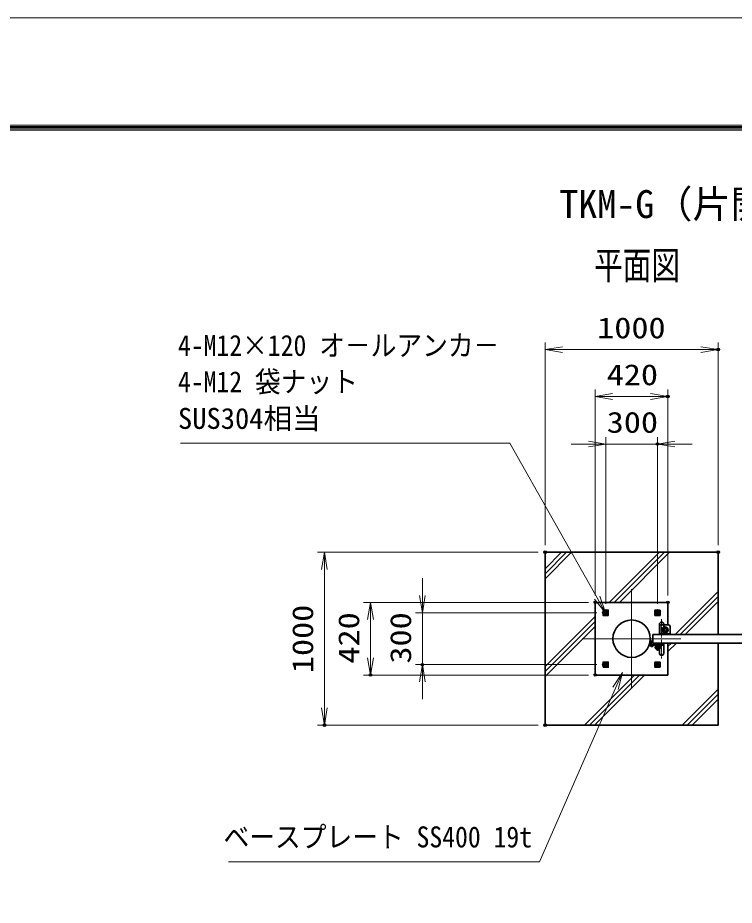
# Model space of a CAD drawing. Units: millimetres at full size. Extents: x -11880 to 11880, y -8400 to 8400.
# Drawn here: x -1279 to 2864, y 3271 to 8400 of the extents above; entities that cross this region are included whole.
import ezdxf
from ezdxf.enums import TextEntityAlignment as Align

# ---------------------------------------------------------------- set-up
doc = ezdxf.new("R2010")
doc.units = ezdxf.units.MM
doc.header["$LTSCALE"] = 30
doc.header["$PDMODE"] = 32
doc.header["$PDSIZE"] = 15
for name, pattern in [('DASHED', [7.5, 6, -1.5]), ('USER1', [18, 12, -1.5, 3, -1.5]), ('USER2', [9, 6, -0.75, 1.5, -0.75])]:
    doc.linetypes.add(name, pattern=pattern)
for name, color, linetype, lineweight in [('0-0_D-TTL', 7, 'Continuous', 18), ('0-1_外形線', 7, 'Continuous', 35), ('0-2_軸線', 200, 'USER1', 15), ('0-3_細線', 2, 'Continuous', 35), ('0-4_寸法線', 4, 'Continuous', 18), ('0-5_0', 7, 'Continuous', 18), ('0-7_隠れ線', 140, 'DASHED', 18), ('0-D_AM_0N', 7, 'Continuous', 50), ('0-E_AM_4N', 4, 'Continuous', 25), ('0-F_AM_7N', 6, 'USER2', 18), ('1-2_ハッチング', 253, 'Continuous', 13)]:
    doc.layers.add(name, color=color, linetype=linetype, lineweight=lineweight)
for name, color, linetype in [('0-6_Defpoints', 7, 'Continuous'), ('0-9_文字3', 254, 'Continuous'), ('0-C_文字', 254, 'Continuous')]:
    doc.layers.add(name, color=color, linetype=linetype)
doc.styles.add('ＭＳ ゴシック', font='')
doc.styles.get('ＭＳ ゴシック').set_extended_font_data('MS Gothic')

# ---------------------------------------------------------------- blocks, each defined once
blk = doc.blocks.new('A$C4093506B')
at = {"layer": '0-1_外形線'}
for p, q in [((-373.3, 0), (376.7, 0)), ((-373.3, -1755), (-373.3, 0)), ((376.7, -1755), (376.7, 0))]:
    blk.add_line(p, q, dxfattribs=at)
blk.add_arc((1.7, -1755), 375, 180, 0, dxfattribs=at)
at = {"layer": '0-2_軸線', "linetype": 'USER2'}
blk.add_line((1.7, 532.5), (1.7, -2662.5), dxfattribs=at)
blk = doc.blocks.new('A$C031A601E')
at = {"layer": '0-1_外形線'}
for p, q in [((-914.7, 739.2), (-914.7, -610.8)), ((-614.7, -910.8), (585.3, -910.8))]:
    blk.add_line(p, q, dxfattribs=at)
blk.add_lwpolyline([(885.3, -610.8), (885.3, 739.2), (-914.7, 739.2)], dxfattribs=at)
for centre, start, end in [((-614.7, -610.8), 180, 270), ((585.3, -610.8), 270, 0)]:
    blk.add_arc(centre, 300, start, end, dxfattribs=at)
at = {"layer": '0-2_軸線'}
for q in [(-14.7, 645.4), (-670.9, -10.8), (641.6, -10.8), (-14.7, -667.1)]:
    blk.add_line((-14.7, -10.8), q, dxfattribs=at)
at = {"layer": '0-3_細線'}
blk.add_circle((-14.7, -10.8), 525, dxfattribs=at)
at = {"layer": '0-7_隠れ線', "linetype": 'Continuous'}
blk.add_line((-914.7, 589.2), (885.3, 589.2), dxfattribs=at)
at = {"layer": '0-7_隠れ線'}
for radius in [420, 315, 285]:
    blk.add_circle((-14.7, -10.8), radius, dxfattribs=at)
blk = doc.blocks.new('_Open')
at = {"layer": '0-5_0', "color": 4}
blk.add_line((-30, 5), (0, 0), dxfattribs=at)
blk.add_lwpolyline([(-30, -5), (0, 0), (-30, 0)], dxfattribs=at)
blk = doc.blocks.new('davdavdavav')
at = {"layer": '0-2_軸線'}
for p, q in [((0, 0), (-269.5, 0)), ((0, 0), (0, 269.5)), ((0, 0), (0, -269.5)), ((0, 0), (269.5, 0)), ((1050.1, -330), (1050.1, 266.4)), ((1050.1, -330), (453.7, -330)), ((1050.1, -330), (1050.1, -926.4)), ((1050.1, -330), (1646.5, -330))]:
    blk.add_line(p, q, dxfattribs=at)
at = {"layer": '0-3_細線'}
for p, q in [((-486.2, 0), (-270, 0)), ((-451.9, 90), (-270, 90)), ((-270, 90), (-270, 900)), ((-90, 900), (-270, 900)), ((-180, 0), (-180, 900)), ((-90, 900), (-90, 155.9)), ((1800.1, 180), (0, 180)), ((155.9, 90), (1800.1, 90)), ((300.1, 450), (300.1, 330)), ((300.1, 330), (1800.1, 330)), ((630.1, -330), (630.1, 0)), ((630.1, 0), (1470.1, 0)), ((675.1, 330), (675.1, 180)), ((675.1, 180), (1425.1, 180)), ((870.1, 0), (870.1, 180)), ((1230.1, 0), (1230.1, 180)), ((1425.1, 180), (1425.1, 330)), ((1470.1, 0), (1470.1, -330)), ((1800.1, 330), (1800.1, 450)), ((1800.1, 180), (1950, 143)), ((1926.7, 56.1), (1800.1, 90)), ((1950, 143), (1926.7, 56.1)), ((848.9, -150), (1251.3, -150))]:
    blk.add_line(p, q, dxfattribs=at)
blk.add_circle((0, 0), 180, dxfattribs=at)
blk.add_circle((0, 0), 180, dxfattribs=at)
for centre, radius, start, end in [((-270, 90), 90, 270, 0), ((1050.1, -330), 420, 180, 0), ((1050.1, -330), 270, 138.18969, 41.81031)]:
    blk.add_arc(centre, radius, start, end, dxfattribs=at)
blk = doc.blocks.new('U304')
at = {"layer": '0-D_AM_0N'}
blk.add_lwpolyline([(11145095.2, 80459214), (11145365.2, 80459058.2), (11145635.2, 80459214), (11145635.2, 80459525.8), (11145365.2, 80459681.7), (11145095.2, 80459525.8)], close=True, dxfattribs=at)
for radius in [270, 151.6]:
    blk.add_circle((11145365.2, 80459369.9), radius, dxfattribs=at)
at = {"layer": '0-E_AM_4N'}
blk.add_arc((11145365.2, 80459369.9), 180, 260, 170, dxfattribs=at)
at = {"layer": '0-F_AM_7N'}
for p, q in [((11145365.2, 80459712.9), (11145365.2, 80459027)), ((11145022.3, 80459369.9), (11145708.2, 80459369.9))]:
    blk.add_line(p, q, dxfattribs=at)
blk = doc.blocks.new('U305')
at = {"layer": '0-D_AM_0N'}
blk.add_lwpolyline([(11136635.2, 80459214), (11136365.2, 80459058.2), (11136095.2, 80459214), (11136095.2, 80459525.8), (11136365.2, 80459681.7), (11136635.2, 80459525.8)], close=True, dxfattribs=at)
for radius in [270, 151.6]:
    blk.add_circle((11136365.2, 80459369.9), radius, dxfattribs=at)
at = {"layer": '0-E_AM_4N'}
blk.add_arc((11136365.2, 80459369.9), 180, 10, 280, dxfattribs=at)
at = {"layer": '0-F_AM_7N'}
for p, q in [((11136365.2, 80459712.9), (11136365.2, 80459027)), ((11136708.2, 80459369.9), (11136022.3, 80459369.9))]:
    blk.add_line(p, q, dxfattribs=at)
blk = doc.blocks.new('U306')
at = {"layer": '0-D_AM_0N'}
blk.add_lwpolyline([(11136635.2, 80450525.8), (11136365.2, 80450681.7), (11136095.2, 80450525.8), (11136095.2, 80450214), (11136365.2, 80450058.2), (11136635.2, 80450214)], close=True, dxfattribs=at)
for radius in [270, 151.6]:
    blk.add_circle((11136365.2, 80450369.9), radius, dxfattribs=at)
at = {"layer": '0-E_AM_4N'}
blk.add_arc((11136365.2, 80450369.9), 180, 80, 350, dxfattribs=at)
at = {"layer": '0-F_AM_7N'}
for p, q in [((11136365.2, 80450027), (11136365.2, 80450712.9)), ((11136708.2, 80450369.9), (11136022.3, 80450369.9))]:
    blk.add_line(p, q, dxfattribs=at)
blk = doc.blocks.new('S295')
at = {"layer": '0-4_寸法線'}
for points in [[(11070942.2, 80416200.5), (11124908.6, 80416200.5), (11138067.8, 80446281.8), (11139270.2, 80449030.3)], [(11138525.9, 80446081.4), (11139270.2, 80449030.3), (11137609.7, 80446482.2)]]:
    blk.add_lwpolyline(points, dxfattribs=at)
at = {"layer": '0-4_寸法線', "color": 254, "style": 'ＭＳ ゴシック', "width": 0.9}
blk.add_text('ベースプレート SS400 19t', height=3637, dxfattribs=at).set_placement((11070078.2, 80417601.1), align=Align.BOTTOM_LEFT)
blk = doc.blocks.new('S296')
at = {"layer": '0-4_寸法線'}
for points in [[(11062604.8, 80488760.8), (11119768, 80488760.8), (11134890.1, 80461982.2), (11136365.2, 80459369.9)], [(11134454.7, 80461736.3), (11136365.2, 80459369.9), (11135325.4, 80462228)]]:
    blk.add_lwpolyline(points, dxfattribs=at)
at = {"layer": '0-4_寸法線', "color": 254, "style": 'ＭＳ ゴシック', "width": 0.9}
for s, p in [('4-M12×120 オ－ルアンカ－', (11062172.8, 80502823)), ('4-M12 袋ナット', (11062172.8, 80496523))]:
    blk.add_text(s, height=3637, dxfattribs=at).set_placement(p, align=Align.BOTTOM_LEFT)
at = {"layer": '0-4_寸法線', "color": 254, "style": 'ＭＳ ゴシック'}
blk.add_text('SUS304相当', height=3637, dxfattribs=at).set_placement((11062172.8, 80490161.4), align=Align.BOTTOM_LEFT)
blk = doc.blocks.new('U307')
at = {"layer": '0-D_AM_0N'}
blk.add_lwpolyline([(11145095.2, 80450525.8), (11145365.2, 80450681.7), (11145635.2, 80450525.8), (11145635.2, 80450214), (11145365.2, 80450058.2), (11145095.2, 80450214)], close=True, dxfattribs=at)
for radius in [270, 151.6]:
    blk.add_circle((11145365.2, 80450369.9), radius, dxfattribs=at)
at = {"layer": '0-E_AM_4N'}
blk.add_arc((11145365.2, 80450369.9), 180, 190, 100, dxfattribs=at)
at = {"layer": '0-F_AM_7N'}
for p, q in [((11145365.2, 80450027), (11145365.2, 80450712.9)), ((11145022.3, 80450369.9), (11145708.2, 80450369.9))]:
    blk.add_line(p, q, dxfattribs=at)

msp = doc.modelspace()

# ---------------------------------------------------------------- linework, layer by layer
at = {"layer": '0-0_D-TTL'}
for points in [[(-11880, -8400), (11880, -8400), (11880, 8400), (-11880, 8400)], [(-11116.29, 7779.43), (11116.29, 7779.43), (11116.29, -7777.71), (-11116.29, -7777.71)], [(-11109.21, 7772.36), (11109.21, 7772.36), (11109.21, -7770.64), (-11109.21, -7770.64)], [(-11102.14, 7765.29), (11102.14, 7765.29), (11102.14, -7763.57), (-11102.14, -7763.57)], [(-11095.07, 7758.21), (11095.07, 7758.21), (11095.07, -7756.5), (-11095.07, -7756.5)], [(-11088, 7751.14), (11088, 7751.14), (11088, -7749.43), (-11088, -7749.43)]]:
    msp.add_lwpolyline(points, close=True, dxfattribs=at)
at = {"layer": '0-1_外形線'}
for p, q in [((2060.88, 5021.26), (2480.88, 5021.26)), ((2060.88, 4601.26), (2060.88, 5021.26)), ((2480.88, 5021.26), (2480.88, 4891.26)), ((2480.88, 4786.26), (2480.88, 4601.26)), ((2480.88, 4601.26), (2060.88, 4601.26))]:
    msp.add_line(p, q, dxfattribs=at)
msp.add_lwpolyline([(2770.88, 4786.26), (2770.88, 4311.26), (1770.88, 4311.26), (1770.88, 5311.26), (2770.88, 5311.26), (2770.88, 4836.26)], dxfattribs=at)
for points in [[(2105.88, 4976.26), (2135.88, 4976.26), (2135.88, 4946.26), (2105.88, 4946.26)], [(2435.88, 4976.26), (2405.88, 4976.26), (2405.88, 4946.26), (2435.88, 4946.26)], [(2393.88, 4836.26), (4393.88, 4836.26), (4393.88, 4786.26), (2393.88, 4786.26)], [(2105.88, 4646.26), (2135.88, 4646.26), (2135.88, 4676.26), (2105.88, 4676.26)], [(2435.88, 4646.26), (2405.88, 4646.26), (2405.88, 4676.26), (2435.88, 4676.26)]]:
    msp.add_lwpolyline(points, close=True, dxfattribs=at)
for centre, radius in [((2270.88, 4811.26), 108.15), ((2463.88, 4861.26), 12.5)]:
    msp.add_circle(centre, radius, dxfattribs=at)
at = {"layer": '0-2_軸線'}
for p, q in [((2270.88, 4811.26), (2270.88, 5096.67)), ((2463.88, 4861.26), (2463.88, 4875.01)), ((2463.88, 4861.26), (2450.13, 4861.26)), ((2463.88, 4861.26), (2477.63, 4861.26)), ((2463.88, 4861.26), (2463.88, 4847.51)), ((2270.88, 4811.26), (1985.47, 4811.26)), ((2270.88, 4811.26), (2556.28, 4811.26)), ((2270.88, 4811.26), (2270.88, 4525.86))]:
    msp.add_line(p, q, dxfattribs=at)
at = {"layer": '0-4_寸法線'}
for p, q in [((1770.88, 5351.26), (1770.88, 6522.2)), ((2770.88, 5351.26), (2770.88, 6522.2)), ((1770.88, 6482.2), (2770.88, 6482.2)), ((2060.88, 5061.26), (2060.88, 6251.26)), ((2060.88, 6211.26), (2480.88, 6211.26)), ((2480.88, 5061.26), (2480.88, 6251.26)), ((2120.88, 5012.69), (2120.88, 5976.35)), ((2420.88, 5012.69), (2420.88, 5976.35)), ((2020.88, 5936.35), (1920.88, 5936.35)), ((2120.88, 5936.35), (2420.88, 5936.35)), ((2520.88, 5936.35), (2620.88, 5936.35)), ((1730.88, 5311.26), (454.66, 5311.26)), ((494.66, 5311.26), (494.66, 4311.26)), ((1060.82, 5061.26), (1060.82, 5161.26)), ((2020.88, 5021.26), (720.82, 5021.26)), ((760.82, 5021.26), (760.82, 4601.26)), ((2069.45, 4961.26), (1020.82, 4961.26)), ((1060.82, 4961.26), (1060.82, 4661.26)), ((2069.45, 4661.26), (1020.82, 4661.26)), ((2020.88, 4601.26), (720.82, 4601.26)), ((1060.82, 4561.26), (1060.82, 4461.26)), ((1730.88, 4311.26), (454.66, 4311.26))]:
    msp.add_line(p, q, dxfattribs=at)
at = {"layer": '0-6_Defpoints'}
for p in [(2770.88, 6482.2), (2480.88, 6211.26), (2420.88, 5936.35), (1770.88, 5311.26), (1770.88, 5311.26), (2770.88, 5311.26), (2060.88, 5021.26), (2060.88, 5021.26), (2480.88, 5021.26), (2120.88, 4972.69), (2420.88, 4972.69), (2109.45, 4961.26), (1060.82, 4661.26), (2109.45, 4661.26), (760.82, 4601.26), (2060.88, 4601.26), (494.66, 4311.26), (1770.88, 4311.26)]:
    msp.add_point(p, dxfattribs=at)
at = {"layer": '0-7_隠れ線'}
for centre in [(2120.88, 4961.26), (2420.88, 4961.26), (2120.88, 4661.26), (2420.88, 4661.26)]:
    msp.add_circle(centre, 10, dxfattribs=at)
at = {"layer": '1-2_ハッチング'}
for p, q in [((1770.88, 5215.91), (1866.23, 5311.26)), ((1770.88, 5186.91), (1895.23, 5311.26)), ((1770.88, 5157.91), (1924.23, 5311.26)), ((2141.91, 5021.26), (2431.91, 5311.26)), ((2170.91, 5021.26), (2460.91, 5311.26)), ((2199.91, 5021.26), (2489.91, 5311.26)), ((2522.6, 4836.26), (2770.88, 5084.54)), ((2551.6, 4836.26), (2770.88, 5055.54)), ((2580.6, 4836.26), (2770.88, 5026.54)), ((1770.88, 4650.23), (2060.88, 4940.23)), ((1770.88, 4621.23), (2060.88, 4911.23)), ((1770.88, 4592.23), (2060.88, 4882.23)), ((2480.88, 4765.54), (2501.6, 4786.26)), ((2480.88, 4736.54), (2530.6, 4786.26)), ((1997.6, 4311.26), (2287.6, 4601.26)), ((2026.6, 4311.26), (2316.6, 4601.26)), ((2055.6, 4311.26), (2345.6, 4601.26)), ((2563.29, 4311.26), (2770.88, 4518.85)), ((2592.29, 4311.26), (2770.88, 4489.85)), ((2621.29, 4311.26), (2770.88, 4460.85))]:
    msp.add_line(p, q, dxfattribs=at)

# ---------------------------------------------------------------- block references
at = {"layer": '0-1_外形線', "yscale": 0.03333333, "rotation": 180}
for name, p, xscale in [('A$C4093506B', (2443.82, 4836.26), -0.03333333), ('A$C031A601E', (2463.39, 4860.9), 0.03333333)]:
    msp.add_blockref(name, p, dxfattribs=dict(at, xscale=xscale))
at = {"layer": '0-1_外形線', "xscale": 0.03333333, "yscale": 0.03333333}
for name, p in [('davdavdavav', (2387.56, 4771.26)), ('A$C4093506B', (2443.82, 4786.26))]:
    msp.add_blockref(name, p, dxfattribs=at)
at = {"layer": '0-4_寸法線'}
for name, p, xscale, yscale in [('S296', (-369091.3, -2677017.73), 0.03333333, 0.03333333), ('_Open', (2770.88, 6482.2), 3.333333, 3.333333), ('_Open', (2480.88, 6211.26), 3.333333, 3.333333), ('_Open', (2120.88, 5936.35), 3.333333, 3.333333), ('S295', (-369091.3, -2677017.73), 0.03333333, 0.03333333)]:
    msp.add_blockref(name, p, dxfattribs=dict(at, xscale=xscale, yscale=yscale))
at = {"layer": '0-4_寸法線', "xscale": 3.333333, "yscale": 3.333333}
for p, rotation in [((1770.88, 6482.2), 180), ((2060.88, 6211.26), 180), ((2420.88, 5936.35), 180), ((494.66, 5311.26), 90), ((1060.82, 4961.26), 270), ((760.82, 5021.26), 90), ((760.82, 4601.26), 270), ((1060.82, 4661.26), 90), ((494.66, 4311.26), 270)]:
    msp.add_blockref('_Open', p, dxfattribs=dict(at, rotation=rotation))
at = {"layer": '0-D_AM_0N', "xscale": 0.03333333, "yscale": 0.03333333}
for name in ['U305', 'U304', 'U306', 'U307']:
    msp.add_blockref(name, (-369091.3, -2677017.73), dxfattribs=at)

# ---------------------------------------------------------------- texts
at = {"layer": '0-4_寸法線', "color": 254, "style": 'ＭＳ ゴシック', "width": 1.2}
for s, p in [('1000', (2071.68, 6510.88)), ('420', (2126.88, 6239.95)), ('300', (2126.88, 5965.03))]:
    msp.add_text(s, height=121.2, dxfattribs=at).set_placement(p, align=Align.BOTTOM_LEFT)
for s, p in [('1000', (465.97, 4612.06)), ('420', (732.14, 4667.26)), ('300', (1032.14, 4667.26))]:
    msp.add_text(s, height=121.2, rotation=90, dxfattribs=at).set_placement(p, align=Align.BOTTOM_LEFT)
at = {"layer": '0-9_文字3', "style": 'ＭＳ ゴシック'}
msp.add_text('TKM-G（片開） H1800×W2000', height=161.6, dxfattribs=at).set_placement((1852.39, 7193.77), align=Align.BOTTOM_LEFT)
at = {"layer": '0-C_文字', "style": 'ＭＳ ゴシック', "width": 0.75}
msp.add_text('平面図', height=161.7, dxfattribs=at).set_placement((2054.38, 6839.65), align=Align.BOTTOM_LEFT)

doc.saveas('drawing.dxf')
